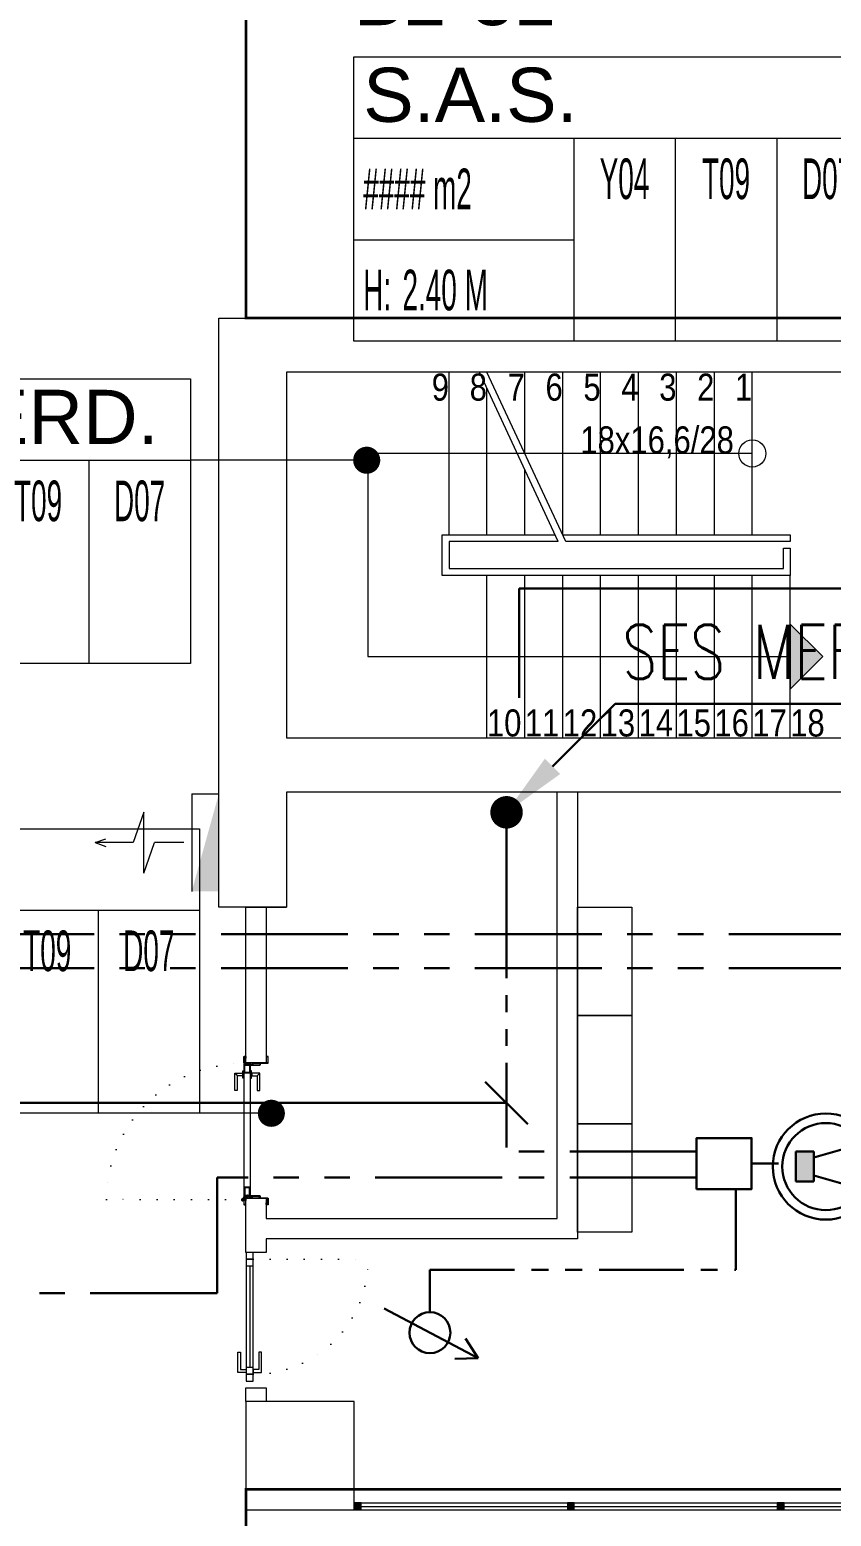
# Model space of a CAD drawing. Header units: metres. Extents: x -13545 to 152404, y -11890 to 28436.
# Drawn here: x 8280 to 8872, y 1595 to 2693 of the extents above; entities that cross this region are included whole.
import ezdxf
from ezdxf.enums import TextEntityAlignment as Align

# ---------------------------------------------------------------- set-up
doc = ezdxf.new("R2010")
doc.units = ezdxf.units.M
doc.header["$LTSCALE"] = 100
doc.header["$MEASUREMENT"] = 0
for name, pattern in [('DOT2', [0.125, 0, -0.125]), ('HIDDEN', [0.375, 0.25, -0.125]), ('PHANTOM2', [1.25, 0.625, -0.125, 0.125, -0.125, 0.125, -0.125])]:
    doc.linetypes.add(name, pattern=pattern)
doc.layers.get('0').update_dxf_attribs({"color": 9, "lineweight": 9})
for name, color, linetype, lineweight in [('00', 9, 'Continuous', 9), ('01', 9, 'Continuous', 9), ('05', 9, 'Continuous', 9), ('06B', 9, 'Continuous', 9), ('06D', 9, 'Continuous', 9), ('10', 9, 'Continuous', 9), ('15', 9, 'Continuous', 9), ('19', 9, 'Continuous', 9), ('20', 9, 'DOT2', 9), ('21', 9, 'Continuous', 9), ('21_mahal200', 9, 'Continuous', 9), ('32-ekipman', 9, 'Continuous', 9), ('E-3W ACİL ANONS İÇİN HOPARLÖR (GÖMME) (YANGINA DAYANIKLI)', 7, 'Continuous', 30), ('E-KABLO', 7, 'Continuous', 30), ('E-OK', 3, 'Continuous', 30), ('E-SES AYAR ANAHTARI', 7, 'Continuous', 30), ('E-YANGIN', 7, 'Continuous', 30), ('E-YAZI', 7, 'Continuous', 30)]:
    doc.layers.add(name, color=color, linetype=linetype, lineweight=lineweight)
doc.styles.add('Arial', font='arial.ttf', dxfattribs={"height": 2.5})
doc.styles.add('ILGAZ', font='txttw.shx')
doc.styles.add('MuuM_TEXT-STANDART', font='ARIALN.TTF')
doc.dimstyles.new('MuuM_DIM200', dxfattribs={"dimscale": 20, "dimtxt": 2, "dimasz": 1, "dimexe": 1, "dimexo": 1, "dimgap": 1, "dimtad": 1, "dimdec": 1, "dimrnd": 0.5, "dimdsep": 46, "dimtxsty": 'MuuM_TEXT-STANDART', "dimblk": 'ARCHTICK', "dimcen": 0, "dimdle": 0.15, "dimclrd": 256, "dimclre": 256, "dimclrt": 256, "dimadec": 0, "dimazin": 0, "dimtfac": 5, "dimtdec": 1, "dimtix": 1, "dimtmove": 2, "dimatfit": 3, "dimldrblk": 'DOT', "dimfxl": 3, "dimfxlon": 1, "dimtolj": 1, "dimlwd": -1, "dimlwe": -1, "dimarcsym": 0})

# ---------------------------------------------------------------- blocks, each defined once
blk = doc.blocks.new('100_SES AYAR ANAHTARI')
at = {"layer": 'E-SES AYAR ANAHTARI', "color": 4}
for p, q in [((1.776, 3.255), (-1.686, 1.426)), ((1.776, 3.255), (0.915, 3.283)), ((1.776, 3.255), (1.312, 2.529)), ((0, 0), (0, 1.561))]:
    blk.add_line(p, q, dxfattribs=at)
blk.add_circle((0, 2.317), 0.756, dxfattribs=at)
blk = doc.blocks.new('*U201')
at = {"layer": 'E-OK', "color": 3, "linetype": 'Continuous'}
blk.add_line((84.9, 84.8), (200.6, 200.5), dxfattribs=at)
at = {"layer": 'E-OK', "color": 4, "linetype": 'Continuous', "const_width": 30}
blk.add_lwpolyline([(-15, 0, 1), (15, 0, 1)], format="xyb", close=True, dxfattribs=at)
at = {"layer": 'E-OK', "color": 3, "linetype": 'Continuous'}
blk.add_solid([(99, 70.7), (70.7, 99), (0, 0)], dxfattribs=at)
blk = doc.blocks.new('100_3W ACİL ANONS İÇİN HOPARLÖR (GÖMME) (YANGINA DAYANIKLI)')
at = {"layer": 'E-3W ACİL ANONS İÇİN HOPARLÖR (GÖMME) (YANGINA DAYANIKLI)', "color": 4}
for p, q in [((-1.58, -0.79), (-1.58, 0.79)), ((-1.58, 0.79), (-0.632, 0.79)), ((-0.632, 0.474), (1.58, 1.106)), ((-0.632, 0.79), (-0.632, -0.79)), ((1.58, -1.106), (1.58, 1.106)), ((-0.632, -0.474), (1.58, -1.106)), ((-0.632, -0.79), (-1.58, -0.79))]:
    blk.add_line(p, q, dxfattribs=at)
at = {"layer": 'E-3W ACİL ANONS İÇİN HOPARLÖR (GÖMME) (YANGINA DAYANIKLI)', "color": 3}
for radius in [2.796, 2.296]:
    blk.add_circle((0, 0), radius, dxfattribs=at)
at = {"layer": 'E-3W ACİL ANONS İÇİN HOPARLÖR (GÖMME) (YANGINA DAYANIKLI)', "color": 4}
blk.add_solid([(-1.58, 0.79), (-0.632, 0.79), (-1.58, -0.79), (-0.632, -0.79)], dxfattribs=at)
blk = doc.blocks.new('p-kolon_80x80')
blk.add_lwpolyline([(-40, -40), (40, -40), (40, 40), (-40, 40)], close=True)
blk = doc.blocks.new('2.bod.sitatik')
at = {"layer": '01'}
blk.add_lwpolyline([(8420, -6500), (8420, -6500), (8420, -6460), (8420, -6150), (9220, -6150), (9220, -6190), (8470, -6190), (8470, -6460), (9015, -6460), (9015, -6545), (9220, -6545), (9220, -6585), (8975, -6585), (8975, -6500), (8470, -6500), (8470, -6585), (8420, -6585), (8420, -6500)], dxfattribs=at)
blk.add_blockref('p-kolon_80x80', (8480, -6990), dxfattribs=at)
blk = doc.blocks.new('p-işyeri')
at = {"color": 0, "const_width": 2}
blk.add_lwpolyline([(200, 0), (200, 700), (-200, 700), (-200, 0)], close=True, dxfattribs=at)
blk = doc.blocks.new('gr-p-birim')
blk.add_lwpolyline([(-0.5, -0.5), (0.5, -0.5), (0.5, 0.5), (-0.5, 0.5)], close=True)
blk = doc.blocks.new('p-M01-M02_merdiven-1050')
at = {"layer": '19'}
h = blk.add_hatch(color=256, dxfattribs=at)
h.dxf.hatch_style = 1
edge = h.paths.add_edge_path()
edge.add_arc((210, -344), 10, 270, 630)
h = blk.add_hatch(color=256, dxfattribs=at)
h.dxf.hatch_style = 1
h.paths.add_polyline_path([(84, -372), (36, -372), (60, -396)])
at = {"layer": '19', "linetype": 'Continuous'}
for points in [[(210, -344), (210, -120), (210, -60), (60, -60), (60, -372)], [(145, -200.7), (145, -120), (125, -120), (125, -120), (125, -367), (140, -367), (140, -372), (120, -372), (120, -367), (120, -115), (120, -115), (150, -115), (150, -198.4)], [(150, -120), (270, -120)], [(145, -200.7), (270, -142.4)], [(0, -148), (120, -148)], [(145, -206.3), (270, -148)], [(150, -148), (258, -148)], [(0, -176), (120, -176)], [(150, -176), (198, -176)], [(210, -176), (270, -176)], [(0, -204), (120, -204)], [(150, -204), (270, -204)], [(0, -232), (120, -232)], [(150, -232), (270, -232)], [(0, -260), (120, -260)], [(150, -260), (270, -260)], [(0, -288), (120, -288)], [(150, -288), (270, -288)], [(0, -316), (120, -316)], [(150, -316), (270, -316)], [(0, -344), (120, -344)], [(150, -344), (270, -344)], [(0, -372), (120, -372)]]:
    blk.add_lwpolyline(points, dxfattribs=at)
at = {"layer": '19'}
for points in [[(145, -206.3), (270, -148)], [(150, -204), (150, -372), (150, -372), (145, -372), (145, -372), (145, -206.3)]]:
    blk.add_lwpolyline(points, dxfattribs=at)
blk.add_lwpolyline([(84, -372), (36, -372), (60, -396)], close=True, dxfattribs=at)
blk.add_circle((210, -344), 10, dxfattribs=at)
blk = doc.blocks.new('p-m04 formül2a')
at = {"layer": '21', "style": 'MuuM_TEXT-STANDART'}
for s, p in [('9', (120, 249)), ('8', (148, 249)), ('7', (176, 249)), ('6', (204, 249)), ('5', (232, 249)), ('4', (260, 249)), ('3', (288, 249)), ('2', (316, 249)), ('1', (344, 249)), ('18x16,6/28', (330.4, 210))]:
    blk.add_text(s, height=20, dxfattribs=at).set_placement(p, align=Align.RIGHT)
for s, p in [('10', (148, 1)), ('11', (176, 1)), ('12', (204, 1)), ('13', (232, 1)), ('14', (260, 1)), ('15', (288, 1)), ('16', (316, 1)), ('17', (344, 1)), ('18', (372, 1))]:
    blk.add_text(s, height=20, dxfattribs=at).set_placement(p)
blk = doc.blocks.new('gr-p-barel kilitli kapı kolu')
at = {"flags": 128}
for points in [[(-0.9, 0.8), (-0.9, 4.9), (-11.7, 4.9), (-11.7, 6.7), (0.9, 6.7), (0.9, 0.8)], [(-0.8, 5), (0.8, 6.6)]]:
    blk.add_lwpolyline(points, dxfattribs=at)
blk.add_lwpolyline([(-2.75, 0), (-2.75, 0.7), (2.75, 0.7), (2.75, 0)])
blk.add_lwpolyline([(-1.3, 0.7), (1.3, 0.7), (1.3, 0.8), (-1.3, 0.8)], close=True)
blk = doc.blocks.new('prf-scr2')
at = {"linetype": 'DOT2', "ltscale": 10}
blk.add_line((0, 0.2), (0, -1.1), dxfattribs=at)
for p, q in [((-0.1, -0.2), (0.1, -0.3)), ((0.1, -0.2), (-0.1, -0.2)), ((0.1, -0.3), (-0.1, -0.3)), ((-0.1, -0.3), (0.1, -0.4)), ((0.1, -0.4), (-0.1, -0.4)), ((0.1, -0.5), (-0.1, -0.4)), ((-0.1, -0.4), (0.1, -0.4)), ((0.1, -0.6), (-0.1, -0.5)), ((-0.1, -0.5), (0.1, -0.5)), ((-0.1, -0.6), (0.1, -0.7)), ((0.1, -0.6), (-0.1, -0.6)), ((-0.1, -0.6), (0.1, -0.6)), ((-0.1, -0.7), (0.1, -0.8)), ((0.1, -0.7), (-0.1, -0.7)), ((-0.1, -0.8), (0.1, -0.8)), ((0.1, -0.8), (-0.1, -0.8)), ((0.1, -0.2), (0, -0.1)), ((0, -0.2), (0.1, -0.2))]:
    blk.add_line(p, q)
blk.add_lwpolyline([(0.2, 0), (-0.2, 0), (-0.2, 0), (-0.1, -0.1), (0.1, -0.1), (0.2, 0), (0.2, 0)], close=True)
for points in [[(0.2, 0), (-0.2, 0)], [(-0.1, -0.1), (-0.1, -0.2), (-0.1, -0.2), (-0.1, -0.2), (-0.1, -0.2), (-0.1, -0.3), (-0.1, -0.3), (-0.1, -0.3), (-0.1, -0.3), (-0.1, -0.4), (-0.1, -0.4), (-0.1, -0.4), (-0.1, -0.4), (-0.1, -0.4), (-0.1, -0.5), (-0.1, -0.5), (-0.1, -0.5), (-0.1, -0.5), (-0.1, -0.5), (-0.1, -0.5), (-0.1, -0.6), (-0.1, -0.6), (-0.1, -0.6), (-0.1, -0.6), (-0.1, -0.6), (-0.1, -0.7), (-0.1, -0.7), (-0.1, -0.7), (-0.1, -0.7), (-0.1, -0.7), (-0.1, -0.8), (-0.1, -0.8), (-0.1, -0.8), (-0.1, -0.8), (0, -0.9), (0, -0.9), (0, -0.9), (0.1, -0.8), (0.1, -0.8), (0.1, -0.7), (0.1, -0.7), (0.1, -0.7), (0.1, -0.7), (0.1, -0.7), (0.1, -0.7), (0.1, -0.6), (0.1, -0.6), (0.1, -0.6), (0.1, -0.6), (0.1, -0.6), (0.1, -0.5), (0.1, -0.5), (0.1, -0.5), (0.1, -0.5), (0.1, -0.4), (0.1, -0.4), (0.1, -0.4), (0.1, -0.4), (0.1, -0.4), (0.1, -0.3), (0.1, -0.3), (0.1, -0.3), (0.1, -0.3), (0.1, -0.3), (0.1, -0.3), (0.1, -0.2), (0.1, -0.2), (0.1, -0.2), (0.1, -0.2), (0.1, -0.2), (0.1, -0.1)]]:
    blk.add_lwpolyline(points)
blk = doc.blocks.new('K-SAC-01')
at = {"layer": '10'}
for points in [[(-4.6, 16.2, -0.414214), (-4.5, 16.3), (-0.1, 16.3, -0.414214), (0, 16.2), (0, 5.9), (0.2, 5.9), (0.2, 16.2, 0.414214), (-0.1, 16.5), (-4.5, 16.5, 0.414214), (-4.8, 16.2), (-4.8, 15.3, 0.414214), (-4.5, 15), (-3.4, 15), (-3.4, 15.2), (-4.5, 15.2, -0.414214), (-4.6, 15.3)], [(104.6, 16.2, 0.414214), (104.5, 16.3), (100.1, 16.3, 0.414214), (100, 16.2), (100, 5.9), (99.8, 5.9), (99.8, 16.2, -0.414214), (100.1, 16.5), (104.5, 16.5, -0.414214), (104.8, 16.2), (104.8, 15.3, -0.414214), (104.5, 15), (103.4, 15), (103.4, 15.2), (104.5, 15.2, 0.414214), (104.6, 15.3)], [(0.2, 10.3, -0.414214), (0.5, 10.6), (1.5, 10.6, -0.414214), (1.8, 10.3), (1.8, 3.9, -0.414214), (1.5, 3.6, -0.414214), (1.2, 3.9), (1.2, 4.8), (0.2, 4.8), (0.2, -1.2, -0.414214), (-0.1, -1.5), (-4.5, -1.5, -0.414214), (-4.8, -1.2), (-4.8, -0.3, -0.414214), (-4.5, 0), (-3.4, 0), (-3.4, -0.2), (-4.5, -0.2, 0.414214), (-4.6, -0.3), (-4.6, -1.2, 0.414214), (-4.5, -1.3), (-0.1, -1.3, 0.414214), (0, -1.2), (0, 5), (1.4, 5), (1.4, 3.9, 0.414214), (1.5, 3.8, 0.414214), (1.6, 3.9), (1.6, 10.3, 0.414214), (1.5, 10.4), (0.5, 10.4, 0.414214), (0.4, 10.3), (0.4, 9.4), (0.2, 9.4)], [(-0.4, -2), (1, -1.4), (1, 1.5), (1.2, 1.5), (1.2, -1.5), (-0.3, -2.2, -14.796002)], [(99.8, 10.3, 0.414214), (99.5, 10.6), (98.5, 10.6, 0.414214), (98.2, 10.3), (98.2, 3.9, 0.414214), (98.5, 3.6, 0.414214), (98.8, 3.9), (98.8, 4.8), (99.8, 4.8), (99.8, -1.2, 0.414214), (100.1, -1.5), (104.5, -1.5, 0.414214), (104.8, -1.2), (104.8, -0.3, 0.414214), (104.5, 0), (103.4, 0), (103.4, -0.2), (104.5, -0.2, -0.414214), (104.6, -0.3), (104.6, -1.2, -0.414214), (104.5, -1.3), (100.1, -1.3, -0.414214), (100, -1.2), (100, 5), (98.6, 5), (98.6, 3.9, -0.414214), (98.5, 3.8, -0.414214), (98.4, 3.9), (98.4, 10.3, -0.414214), (98.5, 10.4), (99.5, 10.4, -0.414214), (99.6, 10.3), (99.6, 9.4), (99.8, 9.4)]]:
    blk.add_lwpolyline(points, format="xyb", close=True, dxfattribs=at)
for points in [[(98.8, 0.1), (98.8, 2.1), (99.1, 2.1), (99.1, 3.2), (1.5, 3.2), (1.5, 2.1), (1.8, 2.1), (1.8, 0.1), (1.5, 0.1), (1.5, 1.9), (1.2, 1.9), (1.2, 3.5), (99.4, 3.5), (99.4, 1.9), (99.1, 1.9), (99.1, 0.1)], [(98.8, 2.1), (98.8, 0.1), (99.4, 0.1), (99.4, -1.5), (1.2, -1.5), (1.2, 0.1), (1.8, 0.1), (1.8, 2.1), (2.1, 2.1), (2.1, -0.1), (1.5, -0.1), (1.5, -1.2), (99.1, -1.2), (99.1, -0.1), (98.5, -0.1), (98.5, 2.1), (98.8, 2.1)]]:
    blk.add_lwpolyline(points, dxfattribs=at)
for points in [[(2.1, 3), (8.1, 3), (8.1, -1), (2.1, -1)], [(2.4, 2.7), (7.8, 2.7), (7.8, -0.7), (2.4, -0.7)], [(98.5, 3), (92.5, 3), (92.5, -1), (98.5, -1)], [(98.2, 2.7), (92.8, 2.7), (92.8, -0.7), (98.2, -0.7)]]:
    blk.add_lwpolyline(points, close=True, dxfattribs=at)
blk.add_circle((-0.9, -2.5), 0.55, dxfattribs=at)
at = {"layer": '20', "linetype": 'HIDDEN'}
for points in [[(-0.2, -1.3), (-0.2, 0), (-1.7, 0), (-1.7, -1.3)], [(-0.4, -2), (-0.4, -0.2), (-1.5, -0.2), (-1.5, -2)]]:
    blk.add_lwpolyline(points, dxfattribs=at)
at = {"layer": '20'}
blk.add_lwpolyline([(-0.9, -2.5), (-0.9, -102.9)], dxfattribs=at)
blk.add_arc((-0.9, -2.5), 100.4, 270, 1.5131, dxfattribs=at)
at = {"layer": '06B'}
blk.add_blockref('gr-p-barel kilitli kapı kolu', (91.4, 3.5), dxfattribs=at)
at = {"layer": '06B', "xscale": -1, "rotation": 180}
blk.add_blockref('gr-p-barel kilitli kapı kolu', (91.4, -1.5), dxfattribs=at)
at = {"layer": '10', "xscale": -1, "rotation": 90}
blk.add_blockref('prf-scr2', (1.5, 1), dxfattribs=at)
at = {"layer": '10', "rotation": 270}
blk.add_blockref('prf-scr2', (99.1, 1.2), dxfattribs=at)
blk = doc.blocks.new('p-al-01')
at = {"layer": '06B'}
for points in [[(27, 4.3), (27, 10.6), (42, 10.6), (42, 8.7), (29.3, 8.7), (29.3, 8.7), (29.3, 4.3), (27, 4.3)], [(27, -0.7), (27, -6.9), (42, -6.9), (42, -5), (29.3, -5), (29.3, -5), (29.3, -0.7), (27, -0.7)]]:
    blk.add_lwpolyline(points, dxfattribs=at)
at = {"layer": '06D'}
for p, q in [((115.7, 4.3), (28.8, 4.3)), ((28.8, -0.7), (115.7, -0.7))]:
    blk.add_line(p, q, dxfattribs=at)
at = {"layer": '10'}
for points in [[(25.7, -0.7), (25.7, 4.3), (20.7, 4.3), (20.7, -0.7)], [(30.7, -0.7), (30.7, 4.3), (25.7, 4.3), (25.7, -0.7)], [(110.7, -0.7), (110.7, 4.3), (105.7, 4.3), (105.7, -0.7)], [(115.7, -0.7), (115.7, 4.3), (110.7, 4.3), (110.7, -0.7)]]:
    blk.add_lwpolyline(points, close=True, dxfattribs=at)
at = {"layer": '15'}
blk.add_lwpolyline([(105.7, 1.8), (30.7, 1.8)], dxfattribs=at)
at = {"layer": '20'}
blk.add_lwpolyline([(110.7, -0.7), (110.7, -85.7)], dxfattribs=at)
blk.add_arc((110.7, -0.7), 85, 180, 270, dxfattribs=at)
blk = doc.blocks.new('prf-10x10')
blk.add_lwpolyline([(-5, -5), (5, -5), (5, 5), (-5, 5)], close=True)
at = {"color": 255}
blk.add_solid([(-5, -5), (5, -5), (-5, 5), (5, 5)], dxfattribs=at)
at = {"layer": '10'}
blk.add_point((0, 0), dxfattribs=at)
blk = doc.blocks.new('p-dog-ser-620')
at = {"layer": '06D'}
for points in [[(-620, 5), (-5, 5)], [(-620, 0), (-5, 0)]]:
    blk.add_lwpolyline(points, dxfattribs=at)
at = {"layer": '15'}
blk.add_lwpolyline([(-620, 2.5), (-5, 2.5)], dxfattribs=at)
at = {"layer": '10', "xscale": 0.5, "yscale": 0.5, "rotation": 90}
for p in [(-617.5, 2.5), (-460, 2.5), (-305, 2.5), (-155, 2.5), (-2.5, 2.5)]:
    blk.add_blockref('prf-10x10', p, dxfattribs=at)
blk = doc.blocks.new('YD-72-20')
at = {"linetype": 'Continuous'}
for p, q in [((0, 0.714), (-0.028, 0.634)), ((0, 0.714), (0.028, 0.634)), ((0, 0.434), (0, 0.714)), ((-0.225, 0.355), (0.225, 0.355)), ((-0.225, 0.355), (0, 0.276)), ((0.225, 0.355), (0, 0.434)), ((0, 0.058), (0, 0.276)), ((0.36, 0), (-0.36, 0)), ((0.36, 0), (0.36, -0.2))]:
    blk.add_line(p, q, dxfattribs=at)
blk.add_solid([(0.36, -0.2), (-0.36, 0), (-0.36, -0.2)])
blk = doc.blocks.new('A$C29B32992')
at = {"xscale": 100, "yscale": 100, "zscale": 100, "rotation": 90}
blk.add_blockref('YD-72-20', (8400, -8797.5), dxfattribs=at)
blk = doc.blocks.new('_ArchTick')
at = {"color": 0, "linetype": 'ByBlock', "const_width": 0.15}
blk.add_lwpolyline([(-0.5, -0.5), (0.5, 0.5)], dxfattribs=at)
blk = doc.blocks.new('_Dot')
at = {"color": 0, "linetype": 'ByBlock', "lineweight": -2}
blk.add_line((-0.5, 0), (-1, 0), dxfattribs=at)
at = {"color": 0, "linetype": 'ByBlock', "const_width": 0.5}
blk.add_lwpolyline([(-0.25, 0, 1), (0.25, 0, 1)], format="xyb", close=True, dxfattribs=at)
blk = doc.blocks.new('0_roomno2')
blk.add_lwpolyline([(19.375, -10.5), (0, -10.5), (0, 0), (19.375, 0)], close=True)
for points in [[(0, -3), (19.375, -3)], [(8.125, -3), (8.125, -10.5)], [(11.875, -3), (11.875, -10.5)], [(15.625, -3), (15.625, -10.5)], [(0, -6.75), (8.125, -6.75)]]:
    blk.add_lwpolyline(points)
at = {"style": 'MuuM_TEXT-STANDART', "width": 0.6}
blk.add_text('H:', height=1.5, dxfattribs=at).set_placement((0.35, -8.608), align=Align.MIDDLE_LEFT)
at = {"style": 'Arial'}
blk.add_attdef('ODANO', (0, 1.17), '', height=2, dxfattribs=at)
blk.add_attdef('MEKANADI', text='', height=2, dxfattribs=at).set_placement((0.35, -3), align=Align.BOTTOM_LEFT)
at = {"style": 'MuuM_TEXT-STANDART', "width": 0.6}
for tag, p in [('YER01', (10, -4.5)), ('TAVAN01', (13.75, -4.5)), ('DUVAR01', (17.5, -4.5)), ('YER02', (10, -6.75)), ('TAVAN02', (13.75, -6.75)), ('DUVAR02', (17.5, -6.75)), ('YER03', (10, -9)), ('TAVAN03', (13.75, -9)), ('DUVAR03', (17.5, -9))]:
    blk.add_attdef(tag, text='', height=1.5, dxfattribs=at).set_placement(p, align=Align.MIDDLE_CENTER)
for tag, p in [('M2', (0.35, -4.875)), ('TEMIZTAVANYUKSEKLIGI', (1.8, -8.608))]:
    blk.add_attdef(tag, text='', height=1.5, dxfattribs=at).set_placement(p, align=Align.MIDDLE_LEFT)
blk = doc.blocks.new('2.bod.Mimari')
at = {"layer": '00'}
for p, q in [((8440, -6700), (8440, -6585)), ((8440, -6585), (8455, -6585)), ((8455, -6585), (8455, -6700)), ((8455, -6585), (8470, -6585)), ((8455, -6700), (8440, -6700))]:
    blk.add_line(p, q, dxfattribs=at)
for points in [[(8440, -6830), (8440, -6830), (8440, -6800), (8455, -6800), (8455, -6815), (8670, -6815), (8670, -6500)], [(8685, -6500), (8685, -6830), (8455, -6830)], [(8455, -6830), (8455, -6840), (8440, -6840), (8440, -6830)]]:
    blk.add_lwpolyline(points, dxfattribs=at)
blk.add_lwpolyline([(8440, -6950), (8440, -6940), (8455, -6940), (8455, -6950)], close=True, dxfattribs=at)
at = {"rotation": 90}
for name, p in [('p-M01-M02_merdiven-1050', (8470, -6460)), ('p-al-01', (8444.6, -6955.67))]:
    blk.add_blockref(name, p, dxfattribs=at)
blk.add_blockref('p-m04 formül2a', (8470, -6460))
at = {"xscale": -1, "rotation": 270}
blk.add_blockref('K-SAC-01', (8440, -6800), dxfattribs=at)
at = {"layer": '05', "xscale": -40, "yscale": 80}
for p in [(8705, -6625), (8705, -6705), (8705, -6785)]:
    blk.add_blockref('gr-p-birim', p, dxfattribs=at)
at = {"layer": '06D', "color": 89, "linetype": 'HIDDEN', "true_color": 0x2e4d23, "rotation": 90}
for p in [(9140, -5950), (9140, -7215)]:
    blk.add_blockref('p-işyeri', p, dxfattribs=at)
at = {"layer": '10'}
blk.add_blockref('p-dog-ser-620', (9140, -7030), dxfattribs=at)
at = {"layer": '21_mahal200'}
ref = blk.add_blockref('0_roomno2', (8519.63, -5957.15), dxfattribs=dict(at, xscale=20, yscale=20, zscale=20))
ref.add_attrib('ODANO', 'B2-31', (8519.63, -5933.75), dxfattribs={"layer": '0', "height": 40, "style": 'Arial'})
ref.add_attrib('MEKANADI', 'S.A.S.', dxfattribs={"layer": '0', "height": 40, "style": 'Arial'}).set_placement((8526.63, -6017.15), align=Align.BOTTOM_LEFT)
ref.add_attrib('M2', '#### m2', dxfattribs={"layer": '0', "height": 30, "style": 'MuuM_TEXT-STANDART', "width": 0.6}).set_placement((8526.63, -6054.65), align=Align.MIDDLE_LEFT)
ref.add_attrib('TEMIZTAVANYUKSEKLIGI', '2.40 M', dxfattribs={"layer": '0', "height": 30, "style": 'MuuM_TEXT-STANDART', "width": 0.6}).set_placement((8555.63, -6129.31), align=Align.MIDDLE_LEFT)
ref.add_attrib('YER01', 'Y04', dxfattribs={"layer": '0', "height": 30, "style": 'MuuM_TEXT-STANDART', "width": 0.6}).set_placement((8719.63, -6047.15), align=Align.MIDDLE_CENTER)
ref.add_attrib('TAVAN01', 'T09', dxfattribs={"layer": '0', "height": 30, "style": 'MuuM_TEXT-STANDART', "width": 0.6}).set_placement((8794.63, -6047.15), align=Align.MIDDLE_CENTER)
ref.add_attrib('DUVAR01', 'D07', dxfattribs={"layer": '0', "height": 30, "style": 'MuuM_TEXT-STANDART', "width": 0.6}).set_placement((8869.63, -6047.15), align=Align.MIDDLE_CENTER)
ref = blk.add_blockref('0_roomno2', (8011.49, -6195), dxfattribs=dict(at, xscale=20, yscale=20, zscale=20))
ref.add_attrib('ODANO', 'B2-35', (8011.49, -6171.6), dxfattribs={"layer": '0', "height": 40, "style": 'Arial'})
ref.add_attrib('MEKANADI', 'M04 Y.MERD.', dxfattribs={"layer": '0', "height": 40, "style": 'Arial'}).set_placement((8018.49, -6255), align=Align.BOTTOM_LEFT)
ref.add_attrib('M2', '##### m2', dxfattribs={"layer": '0', "height": 30, "style": 'MuuM_TEXT-STANDART', "width": 0.6}).set_placement((8018.49, -6292.5), align=Align.MIDDLE_LEFT)
ref.add_attrib('TEMIZTAVANYUKSEKLIGI', '- M', dxfattribs={"layer": '0', "height": 30, "style": 'MuuM_TEXT-STANDART', "width": 0.6}).set_placement((8047.49, -6367.16), align=Align.MIDDLE_LEFT)
ref.add_attrib('YER01', 'Y03', dxfattribs={"layer": '0', "height": 30, "style": 'MuuM_TEXT-STANDART', "width": 0.6}).set_placement((8211.49, -6285), align=Align.MIDDLE_CENTER)
ref.add_attrib('TAVAN01', 'T09', dxfattribs={"layer": '0', "height": 30, "style": 'MuuM_TEXT-STANDART', "width": 0.6}).set_placement((8286.49, -6285), align=Align.MIDDLE_CENTER)
ref.add_attrib('DUVAR01', 'D07', dxfattribs={"layer": '0', "height": 30, "style": 'MuuM_TEXT-STANDART', "width": 0.6}).set_placement((8361.49, -6285), align=Align.MIDDLE_CENTER)
ref.add_attrib('YER02', 'Y04', dxfattribs={"layer": '0', "height": 30, "style": 'MuuM_TEXT-STANDART', "width": 0.6}).set_placement((8211.49, -6330), align=Align.MIDDLE_CENTER)
ref = blk.add_blockref('0_roomno2', (8018.26, -6527.25), dxfattribs=dict(at, xscale=20, yscale=20, zscale=20))
ref.add_attrib('ODANO', 'B2-34', (8018.26, -6503.85), dxfattribs={"layer": '0', "height": 40, "style": 'Arial'})
ref.add_attrib('MEKANADI', 'ELEK.O.', dxfattribs={"layer": '0', "height": 40, "style": 'Arial'}).set_placement((8025.26, -6587.25), align=Align.BOTTOM_LEFT)
ref.add_attrib('M2', '#### m2', dxfattribs={"layer": '0', "height": 30, "style": 'MuuM_TEXT-STANDART', "width": 0.6}).set_placement((8025.26, -6624.75), align=Align.MIDDLE_LEFT)
ref.add_attrib('TEMIZTAVANYUKSEKLIGI', '2.40 M', dxfattribs={"layer": '0', "height": 30, "style": 'MuuM_TEXT-STANDART', "width": 0.6}).set_placement((8054.26, -6699.41), align=Align.MIDDLE_LEFT)
ref.add_attrib('YER01', 'Y02', dxfattribs={"layer": '0', "height": 30, "style": 'MuuM_TEXT-STANDART', "width": 0.6}).set_placement((8218.26, -6617.25), align=Align.MIDDLE_CENTER)
ref.add_attrib('TAVAN01', 'T09', dxfattribs={"layer": '0', "height": 30, "style": 'MuuM_TEXT-STANDART', "width": 0.6}).set_placement((8293.26, -6617.25), align=Align.MIDDLE_CENTER)
ref.add_attrib('DUVAR01', 'D07', dxfattribs={"layer": '0', "height": 30, "style": 'MuuM_TEXT-STANDART', "width": 0.6}).set_placement((8368.26, -6617.25), align=Align.MIDDLE_CENTER)
at = {"layer": '32-ekipman'}
blk.add_blockref('A$C29B32992', (0, 2260.12), dxfattribs=at)
at = {"layer": '21_mahal200'}
for points in [[(8529.2, -6255), (8398.99, -6255)], [(8458.77, -6737.25), (8285.18, -6737.25)]]:
    blk.add_leader(points, dimstyle='MuuM_DIM200', override={"dimasz": 1, "dimfxl": 10}, dxfattribs=at)

msp = doc.modelspace()

# ---------------------------------------------------------------- linework, layer by layer
at = {"layer": 'E-KABLO', "color": 6, "linetype": 'PHANTOM2', "ltscale": 1.5}
for p, q in [((8632.5, 2115), (8632.5, 2055)), ((8772.9, 1864.5), (8632.5, 1864.5)), ((8629.2, 1845.4), (8418.7, 1845.4)), ((8418.7, 1845.4), (8418.7, 1760)), ((8772.9, 1845.4), (8585.7, 1845.4)), ((8418.7, 1760), (8012.1, 1760))]:
    msp.add_line(p, q, dxfattribs=at)
at = {"layer": 'E-KABLO', "color": 6, "linetype": 'PHANTOM2'}
msp.add_line((8632.5, 2055), (8632.5, 1864.5), dxfattribs=at)
at = {"layer": 'E-KABLO', "color": 5, "linetype": 'PHANTOM2', "ltscale": 1.5}
for p, q in [((7671.6, 2025), (9711.4, 2025)), ((7671.6, 2000), (9711.4, 2000)), ((8813.5, 1855.6), (8833.4, 1855.6))]:
    msp.add_line(p, q, dxfattribs=at)
at = {"layer": 'E-KABLO', "color": 7}
msp.add_line((8616.8, 1916.1), (8648.2, 1884.7), dxfattribs=at)
at = {"layer": 'E-KABLO', "color": 3, "linetype": 'PHANTOM2'}
for p, q in [((8801.8, 1777.1), (8801.8, 1836.8)), ((8575.9, 1777.1), (8801.8, 1777.1))]:
    msp.add_line(p, q, dxfattribs=at)
at = {"layer": 'E-YANGIN'}
for p, q in [((8641.9, 2199.5), (8641.9, 2280.4)), ((8641.9, 2280.4), (9287, 2280.4)), ((8712.7, 2195.2), (9317.4, 2195.2)), ((8632.5, 1900.4), (7765.4, 1900.4))]:
    msp.add_line(p, q, dxfattribs=at)
at = {"layer": 'E-YAZI', "color": 3, "linetype": 'Continuous', "ltscale": 100}
msp.add_lwpolyline([(8772.9, 1836.8), (8813.5, 1836.8), (8813.5, 1874.4), (8772.9, 1874.4)], close=True, dxfattribs=at)

# ---------------------------------------------------------------- block references
for name in ['2.bod.sitatik', '2.bod.Mimari']:
    msp.add_blockref(name, (0, 8630))
at = {"layer": 'E-3W ACİL ANONS İÇİN HOPARLÖR (GÖMME) (YANGINA DAYANIKLI)', "xscale": 14, "yscale": 14, "zscale": 14}
msp.add_blockref('100_3W ACİL ANONS İÇİN HOPARLÖR (GÖMME) (YANGINA DAYANIKLI)', (8868.3, 1853.4), dxfattribs=at)
at = {"layer": 'E-OK', "xscale": -0.4, "yscale": 0.4, "zscale": 0.4, "rotation": 270}
msp.add_blockref('*U201', (8632.5, 2115), dxfattribs=at)
at = {"layer": 'E-SES AYAR ANAHTARI', "xscale": -20, "yscale": 20, "zscale": 20, "rotation": 180}
msp.add_blockref('100_SES AYAR ANAHTARI', (8575.9, 1777.1), dxfattribs=at)

# ---------------------------------------------------------------- texts
at = {"layer": 'E-YAZI', "color": 3, "style": 'ILGAZ', "width": 0.75}
msp.add_text('SES MERKEZINDEN', height=40, dxfattribs=at).set_placement((8718, 2213.5))

doc.saveas('drawing.dxf')
